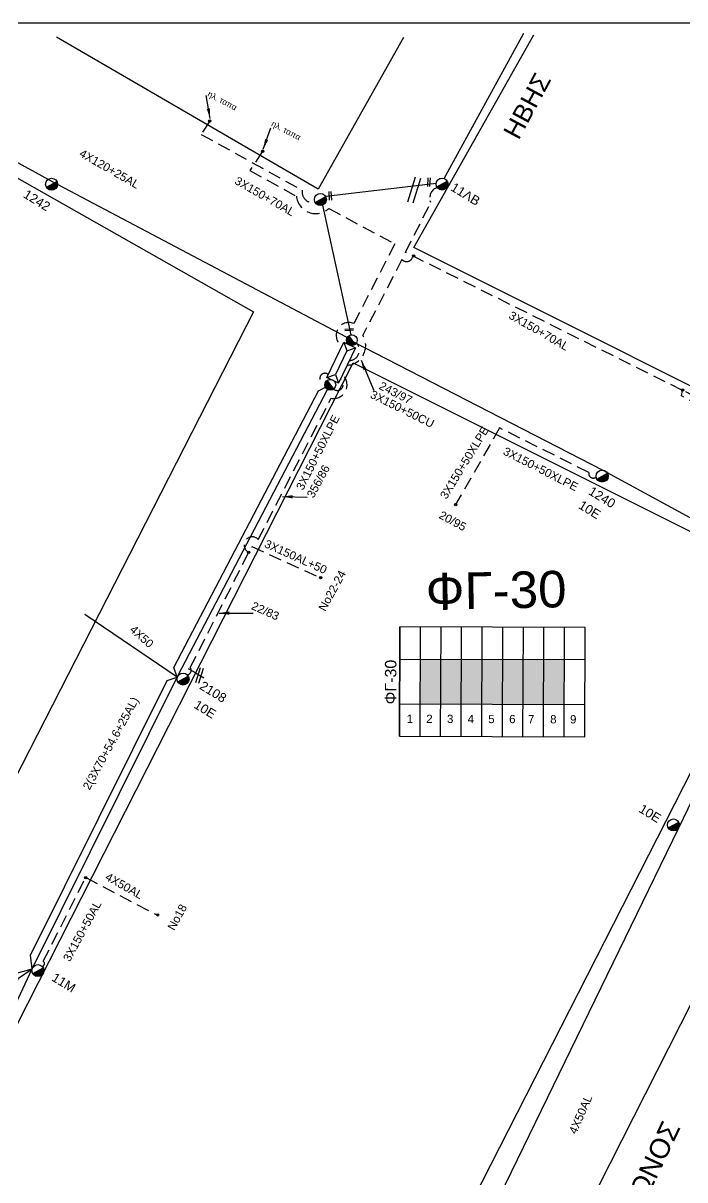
# Model space of a CAD drawing. Header units: millimetres. Extents: x 2662 to 4998, y 438 to 1235.
# Drawn here: x 4756.1 to 4821.4, y 1101.4 to 1215.7 of the extents above; entities that cross this region are included whole.
import ezdxf
from ezdxf.enums import TextEntityAlignment as Align

# ---------------------------------------------------------------- set-up
doc = ezdxf.new("R2010")
doc.units = ezdxf.units.MM
doc.linetypes.add('DASHED', pattern=[19.05, 12.7, -6.35])
for name, color, linetype in [('Άγνωστα', 7, 'Continuous'), ('Ασφαλειοκιβώτια Χ.Τ 9 αναχωρήσεων', 7, 'Continuous'), ('Γυμνά εναέρια ΧΤ και ΦΟΠ (3Φ)   4x50+16AL', 7, 'Continuous'), ('Επιγραφές - Σχήματα', 7, 'Continuous'), ('Καλώδια ΧΤ   3x150+50CU', 7, 'DASHED'), ('Καλώδια ΧΤ   3x150+70 XLPE', 7, 'DASHED'), ('Καλώδια ΧΤ   3x150+70AL', 7, 'DASHED'), ('Καλώδια ΧΤ   3x150AL+50CU', 7, 'DASHED'), ('Καλώδια ΧΤ   3x150AL+50XLPE', 7, 'DASHED'), ('Καλώδια ΧΤ   4x50AL', 7, 'DASHED'), ('Μηχανική τομή', 7, 'Continuous'), ('Στύλος ΦΜ', 7, 'Continuous'), ('Στύλος ΦΜ @ 1', 7, 'Continuous'), ('Συνδέσεις', 7, 'Continuous'), ('Συνεστραμμένα ΧΤ   3x70+54.6+25 AL', 7, 'SYN_LINE'), ('Τομή', 7, 'Continuous'), ('Υπογεια καλωδια Παροχων ΧΤ 4Χ50', 7, 'DASHED'), ('Υποσταθμός εναέριος 2 στύλων', 7, 'Continuous'), ('Υποσταθμός πόλεως', 7, 'Continuous'), ('Υπόβαθρο ΔΕΗ', 7, 'Continuous')]:
    doc.layers.add(name, color=color, linetype=linetype)
doc.styles.add('arial', font='ARIAL.TTF')
doc.styles.get("Standard").update_dxf_attribs({"font": 'ARIAL.TTF'})
doc.linetypes.add('SYN_LINE', pattern='A,0.5,-0.0001,["/\\/\\/\\/",Standard,S=0.1,R=0,X=0,Y=-0.05],-0.25', length=0.7501)
doc.dimstyles.new('ISO-25', dxfattribs={"dimtxt": 2.5, "dimasz": 2.5, "dimexe": 1.25, "dimexo": 0.625, "dimtad": 1, "dimtxsty": 'Standard', "dimcen": 2.5, "dimadec": 0, "dimazin": 0, "dimtfac": 1, "dimtmove": 0, "dimatfit": 3, "dimfxl": 1, "dimarcsym": 0})

# ---------------------------------------------------------------- blocks, each defined once
blk = doc.blocks.new('ΥΠΑΡΧΩΝ ΤΣΙΜΕΝΤΕΝΙΟΣ ΣΤΥΛΟΣ')
at = {"layer": 'Στύλος ΦΜ'}
blk.add_hatch(color=7, dxfattribs=at).paths.add_polyline_path([(-1.29, -2.28, 0.574793), (2.62, 0, 0.268822), (1.3, 2.27)])
at = {"layer": 'Στύλος ΦΜ', "color": 7}
blk.add_line((-1.29, -2.28), (1.3, 2.27), dxfattribs=at)
blk.add_circle((0, 0), 2.62, dxfattribs=at)
at = {"layer": 'Στύλος ΦΜ', "flags": 4}
for tag, p in [('ΑΡΙΘΜΟΣ', (-4.68, 8.05)), ('ΤΥΠΟΣ', (-4.91, 3.03))]:
    blk.add_attdef(tag, p, '', height=4, dxfattribs=at)
blk = doc.blocks.new('ΤΟΜΗ')
at = {"layer": 'Τομή', "ltscale": 40}
for p, q in [((-5.68, 0), (5.68, 0)), ((5.68, -2.33), (-5.68, -2.33))]:
    blk.add_line(p, q, dxfattribs=at)
blk = doc.blocks.new('ΜΗΧΑΝΙΚΗ ΤΟΜΗ')
at = {"layer": 'Μηχανική τομή', "ltscale": 40}
for p, q in [((-1.89, 0.78), (1.89, 0.78)), ((1.89, 0), (-1.89, 0))]:
    blk.add_line(p, q, dxfattribs=at)
blk = doc.blocks.new('ΥΠΟΣΤΑΘΜΟΣ ΕΝΑΕΡΙΟΣ ΕΠΙ 2 ΣΤΥΛΩΝ')
at = {"layer": 'Υποσταθμός εναέριος 2 στύλων', "linetype": 'Continuous'}
for points in [[(-11.97, -2.11, 0.574793), (-8.45, -0.07, 0.268822), (-9.64, 1.98)], [(9.68, -2.15, 0.574793), (13.19, -0.1, 0.268822), (12.01, 1.95)]]:
    blk.add_hatch(color=256, dxfattribs=at).paths.add_polyline_path(points)
for p, q in [((-11.97, -2.11), (-9.64, 1.98)), ((9.68, -2.15), (12.01, 1.95))]:
    blk.add_line(p, q, dxfattribs=at)
for centre in [(-10.81, -0.07), (10.84, -0.1)]:
    blk.add_circle(centre, 2.36, dxfattribs=at)
at = {"layer": 'Υποσταθμός πόλεως', "linetype": 'Continuous', "ltscale": 40}
blk.add_lwpolyline([(-8.57, 2.82), (8.57, 2.82), (8.57, -2.82), (-8.57, -2.82)], close=True, dxfattribs=at)
for points in [[(-5.75, 0), (-8.57, 2.82)], [(-8.57, -2.82), (-5.75, 0)], [(-5.75, 0), (5.75, 0)], [(5.75, 0), (8.57, 2.82)], [(8.57, -2.82), (5.75, 0)]]:
    blk.add_lwpolyline(points, dxfattribs=at)
at = {"layer": 'Υποσταθμός εναέριος 2 στύλων', "ltscale": 40, "flags": 1}
for tag, p in [('ΜΕΤΑΣΧΗΜΑΤΙΣΜΟΣ', (14.09, 2.51)), ('ΙΣΧΥΣ', (14.07, -0.28)), ('ΑΡΙΘΜΟΣ', (14.19, -3))]:
    blk.add_attdef(tag, p, '', height=1.8, dxfattribs=at)
blk = doc.blocks.new('_ΣΥΝΔΕΣΗ')
at = {"layer": 'Συνδέσεις', "linetype": 'SYN_LINE', "ltscale": 40}
blk.add_hatch(color=256, dxfattribs=at).paths.add_polyline_path([(0.5, -0.01, 1), (-0.5, -0.01, 1)])
at = {"layer": 'Συνδέσεις'}
blk.add_circle((0, -0.01), 0.5, dxfattribs=at)
blk = doc.blocks.new('ΑΣΦΑΛΕΙΟΚΙΒΩΤΙΟ ΥΠΟΣΤΑΘΜΟΥ 9 ΑΝΑΧΩΡΗΣΕΩΝ')
at = {"layer": 'Ασφαλειοκιβώτια Χ.Τ 9 αναχωρήσεων', "ltscale": 40}
for p, q in [((-23.8, 40.36), (24.02, 40.36)), ((-9.72, 40.36), (-9.72, -40.64)), ((9.94, 40.36), (9.94, -40.64)), ((-23.8, 31.36), (24.02, 31.36)), ((-23.8, 22.36), (24.02, 22.36)), ((-23.8, 13.36), (24.02, 13.36)), ((-23.8, 4.36), (24.02, 4.36)), ((-23.8, -4.64), (24.02, -4.64)), ((-23.8, -13.64), (24.02, -13.64)), ((-23.8, -22.64), (24.02, -22.64)), ((-23.8, -31.64), (24.02, -31.64))]:
    blk.add_line(p, q, dxfattribs=at)
at = {"layer": 'Ασφαλειοκιβώτια Χ.Τ 9 αναχωρήσεων'}
blk.add_lwpolyline([(-23.8, -40.64), (24.02, -40.64), (24.02, 40.36), (-23.8, 40.36)], close=True, dxfattribs=at)
for s, p in [('1', (-17.96, 37.24)), ('2', (-17.96, 28.67)), ('3', (-17.96, 19.6)), ('4', (-17.96, 10.58)), ('5', (-17.96, 1.57)), ('6', (-17.96, -7.57)), ('7', (-17.96, -15.81)), ('8', (-17.96, -25.5)), ('9', (-17.96, -34.19))]:
    blk.add_text(s, height=3.6, rotation=270, dxfattribs=at).set_placement(p)
at = {"layer": 'Ασφαλειοκιβώτια Χ.Τ 9 αναχωρήσεων', "ltscale": 40}
for tag, height, p in [('ΟΝΟΜΑ', 5, (-0.16, 44.31)), ('ΚΕΙΜΕΝΟ 1', 2, (17.06, 35.59)), ('ΚΕΙΜΕΝΟ 2', 2, (17.06, 26.88)), ('ΚΕΙΜΕΝΟ 3', 2, (17.06, 17.69)), ('ΚΕΙΜΕΝΟ 4', 2, (17.06, 8.71)), ('ΚΕΙΜΕΝΟ 5', 2, (17.06, -0.13)), ('ΚΕΙΜΕΝΟ 6', 2, (17.06, -9.05)), ('ΚΕΙΜΕΝΟ 7', 2, (17.06, -18.13)), ('ΚΕΙΜΕΝΟ 8', 2, (17.06, -26.85)), ('ΚΕΙΜΕΝΟ 9', 2, (17.06, -35.99)), ('ΣΧ', 2, (-0.1, -42.64))]:
    blk.add_attdef(tag, text='', height=height, dxfattribs=at).set_placement(p, align=Align.MIDDLE_CENTER)
blk = doc.blocks.new('τομή_')
at = {"layer": 'Επιγραφές - Σχήματα'}
for p, q in [((-1.29, -0.22), (0.13, 0.75)), ((-1.08, -0.46), (0.34, 0.51)), ((-0.66, 0.62), (-0.29, -0.37))]:
    blk.add_line(p, q, dxfattribs=at)

msp = doc.modelspace()

# ---------------------------------------------------------------- hatches: boundary and pattern name
at = {"layer": 'Ασφαλειοκιβώτια Χ.Τ 9 αναχωρήσεων'}
h = msp.add_hatch(color=1, dxfattribs=at)
h.dxf.hatch_style = 1
h.paths.add_polyline_path([(4795.3, 1152.83), (4795.29, 1148.39), (4797.32, 1148.38), (4797.34, 1152.82)])
h = msp.add_hatch(color=85, dxfattribs=at)
h.dxf.hatch_style = 1
h.paths.add_polyline_path([(4797.34, 1152.82), (4797.32, 1148.38), (4799.36, 1148.37), (4799.37, 1152.82)])
h = msp.add_hatch(color=5, dxfattribs=at)
h.dxf.hatch_style = 1
h.paths.add_polyline_path([(4799.37, 1152.82), (4799.36, 1148.37), (4801.39, 1148.37), (4801.4, 1152.81)])
h = msp.add_hatch(color=2, dxfattribs=at)
h.dxf.hatch_style = 1
h.paths.add_polyline_path([(4801.4, 1152.81), (4801.39, 1148.37), (4803.42, 1148.36), (4803.44, 1152.8)])
h = msp.add_hatch(color=27, dxfattribs=at)
h.dxf.hatch_style = 1
h.paths.add_polyline_path([(4803.44, 1152.8), (4803.42, 1148.36), (4805.46, 1148.35), (4805.47, 1152.79)])
h = msp.add_hatch(color=6, dxfattribs=at)
h.dxf.hatch_style = 1
h.paths.add_polyline_path([(4805.47, 1152.79), (4805.46, 1148.35), (4807.49, 1148.35), (4807.51, 1152.79)])
h = msp.add_hatch(color=151, dxfattribs=at)
h.dxf.hatch_style = 1
h.paths.add_polyline_path([(4807.51, 1152.79), (4807.49, 1148.35), (4809.52, 1148.34), (4809.54, 1152.78)])

# ---------------------------------------------------------------- linework, layer by layer
at = {"layer": 'Άγνωστα', "color": 6}
msp.add_lwpolyline([(4797.65, 1200.33), (4805.54, 1214.69)], dxfattribs=at)
at = {"layer": 'Άγνωστα', "color": 2, "linetype": 'SYN_LINE', "ltscale": 10}
msp.add_lwpolyline([(4735.02, 1213.12), (4758.94, 1200.01), (4788.48, 1184.41)], dxfattribs=at)
at = {"layer": 'Άγνωστα', "color": 85}
msp.add_lwpolyline([(4788.58, 1184.26), (4788.58, 1184.26), (4788.58, 1184.26), (4813.32, 1171.5), (4832.41, 1161.13), (4832.41, 1161.13), (4832.73, 1160.63)], dxfattribs=at)
at = {"layer": 'Γυμνά εναέρια ΧΤ και ΦΟΠ (3Φ)   4x50+16AL', "color": 133, "linetype": 'Continuous', "ltscale": 10}
msp.add_lwpolyline([(4832.42, 1160.13), (4820.82, 1136.13), (4796.6, 1086.37), (4788.88, 1070.27)], dxfattribs=at)
at = {"layer": 'Επιγραφές - Σχήματα'}
msp.add_lwpolyline([(4901.44, 1215.67), (4901.44, 1215.67), (3912.5, 1215.67), (3912.5, 717.65), (4901.44, 717.58)], dxfattribs=at)
at = {"layer": 'Καλώδια ΧΤ   3x150+50CU', "color": 6, "ltscale": 0.1}
msp.add_lwpolyline([(4839.17, 1172.94), (4839.03, 1172.91, 0.213125), (4838.41, 1172.48, 0.077712), (4838.19, 1171.92, -0.488075), (4837.33, 1171.52), (4823.89, 1178.39), (4823.42, 1177.88, -0.356319), (4823.02, 1177.82), (4821.1, 1178.85), (4821.2, 1179.38)], format="xyb", dxfattribs=at)
at = {"layer": 'Καλώδια ΧΤ   3x150+50CU', "color": 2, "ltscale": 0.1}
msp.add_lwpolyline([(4772.27, 1151.28, 0.58346), (4772.57, 1151.99), (4778.65, 1163.96), (4785.43, 1160.84)], format="xyb", dxfattribs=at)
at = {"layer": 'Καλώδια ΧΤ   3x150+70 XLPE', "color": 5, "linetype": 'DASHED', "ltscale": 0.1}
msp.add_lwpolyline([(4774.48, 1205.95), (4773.66, 1204.68), (4783.62, 1199.16), (4783.62, 1198.98, 0.482865), (4784.91, 1197.96)], format="xyb", dxfattribs=at)
at = {"layer": 'Καλώδια ΧΤ   3x150+70AL', "color": 27, "ltscale": 0.1}
msp.add_lwpolyline([(4779.71, 1203.01), (4778.47, 1201.11), (4783.06, 1198.57, 0.619494), (4786.26, 1197.36), (4786.26, 1197.36), (4792.77, 1193.85), (4788.73, 1185.99, 0.907281), (4787.56, 1183.76)], format="xyb", dxfattribs=at)
at = {"layer": 'Καλώδια ΧΤ   3x150+70AL', "color": 6, "ltscale": 0.1}
msp.add_lwpolyline([(4822.66, 1178.66), (4821.2, 1179.38), (4793.83, 1193.02), (4796.33, 1197.93), (4796.28, 1198.12, -0.407208), (4796.98, 1199.42, 1.42887)], format="xyb", dxfattribs=at)
at = {"layer": 'Καλώδια ΧΤ   3x150AL+50CU', "color": 6, "linetype": 'DASHED', "ltscale": 0.1}
msp.add_lwpolyline([(4794.55, 1192.59, -0.616824), (4793.48, 1192.32), (4789.62, 1184.82, -0.566872), (4788.06, 1181.86)], format="xyb", dxfattribs=at)
at = {"layer": 'Καλώδια ΧΤ   3x150AL+50CU', "color": 2, "linetype": 'DASHED', "ltscale": 0.1}
msp.add_lwpolyline([(4778.35, 1163.38, -1.208984), (4779.28, 1164.65), (4786.49, 1178.61, 0.760986), (4787.61, 1180.92)], format="xyb", dxfattribs=at)
at = {"layer": 'Καλώδια ΧΤ   3x150AL+50CU', "color": 1, "linetype": 'DASHED', "ltscale": 0.1}
msp.add_lwpolyline([(4757.92, 1122.48, 0.713019), (4758.04, 1122.98), (4762.24, 1131.24)], format="xyb", dxfattribs=at)
at = {"layer": 'Καλώδια ΧΤ   3x150AL+50CU', "color": 85, "linetype": 'DASHED', "ltscale": 0.1}
msp.add_arc((4788.24, 1183.35), 1.03, 272.3186, 43.6241, dxfattribs=at)
at = {"layer": 'Καλώδια ΧΤ   3x150AL+50CU', "color": 151, "linetype": 'DASHED', "ltscale": 0.1}
msp.add_arc((4785.88, 1180.56), 0.509, 49.4926, 270.5835, dxfattribs=at)
at = {"layer": 'Καλώδια ΧΤ   3x150AL+50CU', "color": 1, "linetype": 'DASHED', "ltscale": 0.1}
msp.add_arc((4787.08, 1179.99), 0.614, 232.8044, 57.2629, dxfattribs=at)
at = {"layer": 'Καλώδια ΧΤ   3x150AL+50XLPE', "color": 85, "linetype": 'DASHED', "ltscale": 0.1}
msp.add_lwpolyline([(4812.68, 1170.84, -0.749385), (4811.95, 1171.26), (4803.14, 1175.67), (4798.79, 1168.11)], format="xyb", dxfattribs=at)
at = {"layer": 'Καλώδια ΧΤ   4x50AL', "color": 151, "linetype": 'SYN_LINE', "ltscale": 10}
msp.add_lwpolyline([(4771.29, 1151.03), (4762.16, 1157.25)], dxfattribs=at)
at = {"layer": 'Συνεστραμμένα ΧΤ   3x70+54.6+25 AL', "color": 5, "linetype": 'SYN_LINE', "ltscale": 10}
for points in [[(4796.86, 1199.81), (4785.95, 1198.53)], [(4785.63, 1197.69), (4788.42, 1184.86)]]:
    msp.add_lwpolyline(points, dxfattribs=at)
at = {"layer": 'Συνεστραμμένα ΧΤ   3x70+54.6+25 AL', "color": 151, "linetype": 'SYN_LINE', "ltscale": 10}
msp.add_lwpolyline([(4748.3, 1104.32), (4748.03, 1105.14), (4755.6, 1121.29), (4756.95, 1122.22), (4756.78, 1123.58), (4770.28, 1150.72), (4771.29, 1151.03), (4770.95, 1152), (4785.25, 1179.35), (4785.93, 1179.7)], dxfattribs=at)
at = {"layer": 'Συνεστραμμένα ΧΤ   3x70+54.6+25 AL', "color": 1, "linetype": 'SYN_LINE', "ltscale": 10}
for points in [[(4748.5, 1104.25), (4756.95, 1122.22), (4771.35, 1151.17), (4771.35, 1151.17), (4786.14, 1179.47), (4786.14, 1179.47)], [(4745.48, 1119.05), (4756.95, 1122.22)]]:
    msp.add_lwpolyline(points, dxfattribs=at)
at = {"layer": 'Υπογεια καλωδια Παροχων ΧΤ 4Χ50', "color": 1, "ltscale": 0.1}
msp.add_lwpolyline([(4762.24, 1131.24), (4769.33, 1127.53)], dxfattribs=at)
at = {"layer": 'Υπόβαθρο ΔΕΗ'}
for points in [[(4793.63, 1214.24), (4785.22, 1199.26), (4759.36, 1214.29)], [(4837.7, 1171.95), (4794.67, 1193.51), (4806.52, 1214.52)], [(4738.4, 1210.04), (4778.82, 1187.14), (4743.69, 1118.44), (4727.87, 1118.44), (4699.41, 1134.02), (4738.4, 1210.04)], [(4831.67, 1160.58), (4790.99, 1080.78), (4748.97, 1104), (4788.67, 1182.1), (4831.67, 1160.58)], [(4840.73, 1155.6), (4879.07, 1136.23), (4838.14, 1055.25), (4800.17, 1075.6), (4840.73, 1155.6)], [(4773.09, 1151.46), (4772.41, 1151.87)]]:
    msp.add_lwpolyline(points, dxfattribs=at)

# ---------------------------------------------------------------- block references
at = {"layer": 'Ασφαλειοκιβώτια Χ.Τ 9 αναχωρήσεων', "xscale": 0.2259914949150556, "yscale": 0.2259914949150556, "zscale": 0.2259914949150556, "rotation": 89.79863056021844}
msp.add_blockref('ΑΣΦΑΛΕΙΟΚΙΒΩΤΙΟ ΥΠΟΣΤΑΘΜΟΥ 9 ΑΝΑΧΩΡΗΣΕΩΝ', (4802.38, 1150.56), dxfattribs=at).add_auto_attribs({'ΟΝΟΜΑ': 'ΦΓ-30'})
at = {"layer": 'Επιγραφές - Σχήματα', "xscale": 0.903965979660222, "yscale": 0.903965979660222, "zscale": 0.903965979660222, "rotation": 38.43605888907008}
msp.add_blockref('τομή_', (4773.91, 1151.39), dxfattribs=at)
at = {"layer": 'Μηχανική τομή', "xscale": 0.2259914949150551, "yscale": 0.2259914949150551, "zscale": 0.2259914949150551}
for p, rotation in [((4796.06, 1199.96), 265.6912906283999), ((4786.49, 1198.61), 93.05301949980799), ((4788.28, 1185.29), 4.369573828041761)]:
    msp.add_blockref('ΜΗΧΑΝΙΚΗ ΤΟΜΗ', p, dxfattribs=dict(at, rotation=rotation))
at = {"layer": 'Στύλος ΦΜ @ 1', "ltscale": 40}
ref = msp.add_blockref('ΥΠΑΡΧΩΝ ΤΣΙΜΕΝΤΕΝΙΟΣ ΣΤΥΛΟΣ', (4758.87, 1199.75), dxfattribs=dict(at, xscale=0.2259914949150554, yscale=0.2259914949150554, zscale=0.2259914949150554, rotation=328.5155825786242))
ref.add_attrib('ΤΥΠΟΣ', '1242', (4755.98, 1198.51), dxfattribs={"layer": 'Στύλος ΦΜ', "height": 0.904, "rotation": 328.5156, "flags": 4})
ref = msp.add_blockref('ΥΠΑΡΧΩΝ ΤΣΙΜΕΝΤΕΝΙΟΣ ΣΤΥΛΟΣ', (4797.45, 1199.77), dxfattribs=dict(at, xscale=0.2259914949150554, yscale=0.2259914949150554, zscale=0.2259914949150554, rotation=328.5155825786242))
ref.add_attrib('ΤΥΠΟΣ', '11ΛΒ', (4798.21, 1199.2), dxfattribs={"layer": 'Στύλος ΦΜ', "height": 0.904, "rotation": 328.5156, "flags": 4})
at = {"layer": 'Στύλος ΦΜ @ 1', "ltscale": 40, "xscale": 0.2259914949150554, "yscale": 0.2259914949150554, "zscale": 0.2259914949150554, "rotation": 328.5155825786242}
msp.add_blockref('ΥΠΑΡΧΩΝ ΤΣΙΜΕΝΤΕΝΙΟΣ ΣΤΥΛΟΣ', (4785.43, 1198.24), dxfattribs=at)
at = {"layer": 'Στύλος ΦΜ @ 1', "ltscale": 40}
ref = msp.add_blockref('ΥΠΑΡΧΩΝ ΤΣΙΜΕΝΤΕΝΙΟΣ ΣΤΥΛΟΣ', (4813.27, 1170.91), dxfattribs=dict(at, xscale=0.2259914949150554, yscale=0.2259914949150554, zscale=0.2259914949150554, rotation=328.5155825786242))
ref.add_attrib('ΤΥΠΟΣ', '1240', (4811.83, 1169.17), dxfattribs={"layer": 'Στύλος ΦΜ', "height": 0.904, "rotation": 328.5156, "flags": 4})
ref.add_attrib('ΑΡΙΘΜΟΣ', '10E', (4810.84, 1167.79), dxfattribs={"layer": 'Στύλος ΦΜ', "height": 0.904, "rotation": 328.5156, "flags": 4})
ref = msp.add_blockref('ΥΠΑΡΧΩΝ ΤΣΙΜΕΝΤΕΝΙΟΣ ΣΤΥΛΟΣ', (4771.86, 1150.86), dxfattribs=dict(at, xscale=0.2259914949150554, yscale=0.2259914949150554, zscale=0.2259914949150554, rotation=328.5155825786242))
ref.add_attrib('ΤΥΠΟΣ', '2108', (4773.4, 1149.94), dxfattribs={"layer": 'Στύλος ΦΜ', "height": 0.904, "rotation": 328.5156, "flags": 4})
ref.add_attrib('ΑΡΙΘΜΟΣ', '10E', (4772.84, 1148.07), dxfattribs={"layer": 'Στύλος ΦΜ', "height": 0.904, "rotation": 328.5156, "flags": 4})
ref = msp.add_blockref('ΥΠΑΡΧΩΝ ΤΣΙΜΕΝΤΕΝΙΟΣ ΣΤΥΛΟΣ', (4820.31, 1136.44), dxfattribs=dict(at, xscale=0.2259914949150554, yscale=0.2259914949150554, zscale=0.2259914949150554, rotation=328.5155825786242))
ref.add_attrib('ΤΥΠΟΣ', '10E', (4816.81, 1137.78), dxfattribs={"layer": 'Στύλος ΦΜ', "height": 0.904, "rotation": 328.5156, "flags": 4})
ref = msp.add_blockref('ΥΠΑΡΧΩΝ ΤΣΙΜΕΝΤΕΝΙΟΣ ΣΤΥΛΟΣ', (4757.52, 1122.05), dxfattribs=dict(at, xscale=0.2259914949150554, yscale=0.2259914949150554, zscale=0.2259914949150554, rotation=328.5155825786242))
ref.add_attrib('ΤΥΠΟΣ', '11Μ', (4758.79, 1121.12), dxfattribs={"layer": 'Στύλος ΦΜ', "height": 0.904, "rotation": 328.5156, "flags": 4})
at = {"layer": 'Συνδέσεις', "xscale": 0.2259914949150555, "yscale": 0.2259914949150555, "zscale": 0.2259914949150555}
for p in [(4774.5, 1205.99), (4779.71, 1203.01), (4794.64, 1192.66), (4821.21, 1179.41), (4798.8, 1168.09), (4778.35, 1163.38), (4785.45, 1160.88), (4762.24, 1131.24), (4769.35, 1127.56)]:
    msp.add_blockref('_ΣΥΝΔΕΣΗ', p, dxfattribs=at)
at = {"layer": 'Τομή', "xscale": 0.2259914949150552, "yscale": 0.2259914949150552, "zscale": 0.2259914949150552, "rotation": 72.85771914262035}
msp.add_blockref('ΤΟΜΗ', (4794.43, 1199.25), dxfattribs=at)
at = {"layer": 'Υποσταθμός εναέριος 2 στύλων', "xscale": 0.2259914949150554, "yscale": 0.2259914949150554, "zscale": 0.2259914949150554, "rotation": 244.2500046628818}
msp.add_blockref('ΥΠΟΣΤΑΘΜΟΣ ΕΝΑΕΡΙΟΣ ΕΠΙ 2 ΣΤΥΛΩΝ', (4787.49, 1182.13), dxfattribs=at)

# ---------------------------------------------------------------- texts
at = {"ltscale": 40, "width": 19.1112, "attachment_point": 1, "style": 'arial'}
for s, insert, char_height, rotation in [('HBΗΣ', (4803.42, 1204.89), 1.808, 61.6681), ('{\\fArial|b0|i0|c204|p34;Ф}Γ-30', (4795.79, 1161.3), 3.6159, 1.1435)]:
    msp.add_mtext(s, dxfattribs=dict(at, insert=insert, char_height=char_height, rotation=rotation))
at = {"layer": 'Άγνωστα', "ltscale": 40, "attachment_point": 1, "style": 'arial'}
for s, insert, char_height, width, rotation in [('4X120+25AL', (4761.93, 1203.27), 0.814, 6.15, 330.1675), ('243/97', (4791.51, 1180.29), 0.814, 62.5458, 332.8815), ('3X150+50XLPE', (4782.98, 1169.81), 0.8136, 62.5458, 63.1951), ('3X150+50XLPE', (4797.19, 1168.99), 0.8136, 62.5458, 58.52), ('3X150+50XLPE', (4803.77, 1173.82), 0.8136, 62.5458, 332.9309), ('356/86', (4784.03, 1169.06), 0.814, 62.5458, 61.5451), ('20/95', (4797.45, 1167.52), 0.814, 62.5458, 331.4644), ('\\pt35.797;Νο22-24', (4785.19, 1157.87), 0.8136, 62.5458, 61.3488), ('22/83', (4778.86, 1158.54), 0.814, 62.5458, 335.7421), ('2(3X70+54.6+25AL)', (4761.9, 1140.21), 0.8136, 62.5458, 61.3488), ('3X150+50AL', (4759.95, 1123.25), 0.814, 62.5458, 61.3488), ('\\pt35.797;Νο18', (4770.27, 1126.33), 0.8136, 62.5458, 61.3488)]:
    msp.add_mtext(s, dxfattribs=dict(at, insert=insert, char_height=char_height, width=width, rotation=rotation))
at = {"layer": 'Επιγραφές - Σχήματα', "ltscale": 40, "attachment_point": 1, "style": 'arial'}
for s, insert, char_height, width, rotation in [('ηλ. ταπα', (4774.49, 1209), 0.584, 6.1786, 332.1013), ('ηλ. ταπα', (4780.79, 1206.06), 0.584, 6.1786, 332.1013), ('{\\H1.0833x;ΑΛΚΥΩΝΟΣ}', (4812.8, 1093.7), 1.8079, 19.1112, 64.6963)]:
    msp.add_mtext(s, dxfattribs=dict(at, insert=insert, char_height=char_height, width=width, rotation=rotation))
at = {"layer": 'Καλώδια ΧΤ   3x150+50CU', "ltscale": 40, "char_height": 0.814, "width": 62.5458, "attachment_point": 1, "style": 'arial'}
for s, insert, rotation in [('3X150+50CU', (4790.63, 1179.43), 333.5586), ('3X150AL+50', (4780.15, 1164.67), 335.7421)]:
    msp.add_mtext(s, dxfattribs=dict(at, insert=insert, rotation=rotation))
at = {"layer": 'Καλώδια ΧΤ   3x150+70AL', "ltscale": 40, "char_height": 0.814, "width": 62.5458, "attachment_point": 1, "rotation": 330.1675, "style": 'arial'}
for insert in [(4777.28, 1200.55), (4804.36, 1187.26)]:
    msp.add_mtext('3X150+70AL', dxfattribs=dict(at, insert=insert))
at = {"layer": 'Καλώδια ΧΤ   4x50AL', "ltscale": 40, "char_height": 0.814, "attachment_point": 1, "style": 'arial'}
for s, insert, width, rotation in [('4X50', (4767.06, 1156.25), 62.5458, 318.1144), ('4X50AL', (4764.49, 1131.78), 62.5458, 330.4192), ('4X50AL', (4809.95, 1106.15), 4.1315, 66.4185)]:
    msp.add_mtext(s, dxfattribs=dict(at, insert=insert, width=width, rotation=rotation))

# ---------------------------------------------------------------- leaders
at = {"layer": 'Επιγραφές - Σχήματα', "ltscale": 40}
for points in [[(4774.53, 1206.23), (4774.14, 1208.51)], [(4779.78, 1203.23), (4780.52, 1205.31)], [(4789.44, 1182.36), (4790.71, 1179.38)], [(4781.69, 1168.88), (4784.12, 1168.84)], [(4775.43, 1157.38), (4778.8, 1157.36)]]:
    msp.add_leader(points, dimstyle='ISO-25', override={"dimasz": 1, "dimtad": 0}, dxfattribs=at)

doc.saveas('drawing.dxf')
